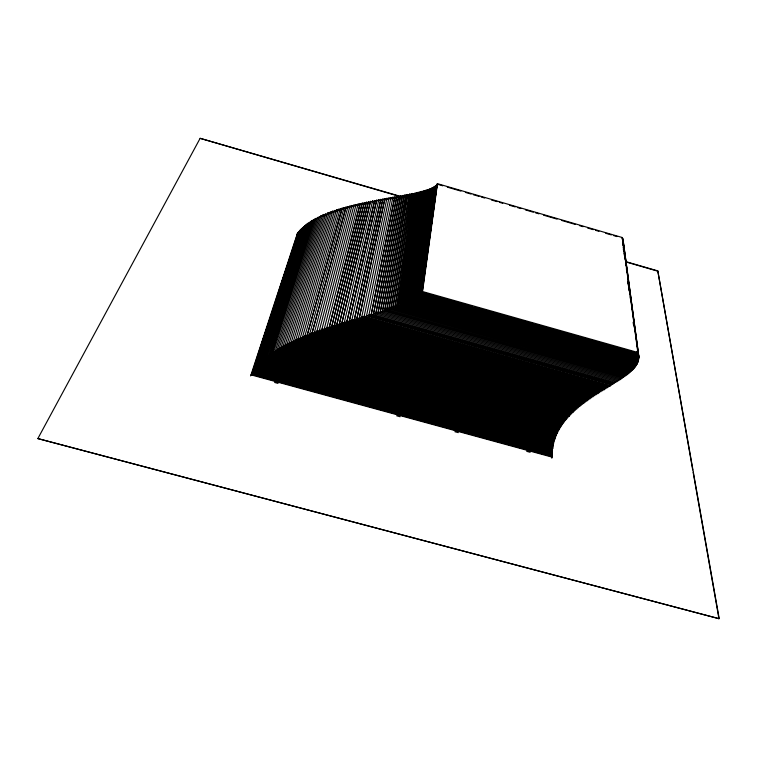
<?xml version="1.0" encoding="UTF-8"?>
<svg xmlns="http://www.w3.org/2000/svg" width="757" height="757" viewBox="0 0 757 757"><rect width="100%" height="100%" fill="white"/><g stroke="black" fill="none" stroke-linecap="round" stroke-linejoin="round"><path stroke-width="1.14" d="M638.123 354.352L622.386 237.547L437.461 183.667L422.529 291.54L637.867 352.478L637.356 353.604L422.132 292.713L437.149 184.178L442.807 185.825M420.078 295.713L435.786 185.645L420.078 295.713L638.312 357.389L638.823 356.282L623.039 239.553L622.926 242.912M575.235 337.404L638.7 355.345L638.179 356.462L420.712 294.984L421.535 289.136M421.867 286.799L436.306 185.172L420.712 294.984M421.271 294.236L436.761 184.68L421.271 294.236L637.981 355.516L638.501 354.399L421.668 293.073M610.927 345.722L638.227 353.453L637.706 354.56L421.744 293.479L437.149 184.178M418.574 297.151L434.537 186.572L418.574 297.151L638.331 359.225L638.842 358.127L622.67 238.228L622.235 239.25M419.369 296.432L435.19 186.108L419.369 296.432L638.359 358.316L638.87 357.209L622.888 238.9L622.453 239.912M417.703 297.851L433.818 187.017L417.703 297.851L638.236 360.133L638.747 359.026L418.101 296.687M415.744 299.233L432.181 187.878L415.744 299.233L637.839 361.922M416.766 298.542L433.032 187.452L416.766 298.542L638.075 361.032L638.586 359.925L417.154 297.387M414.656 299.904L431.272 188.294L414.656 299.904L637.536 362.802L638.35 360.824L416.132 298.069M413.502 300.576L430.307 188.701L413.502 300.576L637.167 363.682L637.678 362.584L413.88 299.422M412.272 301.239L429.276 189.099L412.272 301.239L636.732 364.552M410.966 301.901L428.188 189.496L410.966 301.901L636.24 365.423L637.243 363.455L412.65 300.084M427.052 189.884L409.991 301.4L636.192 365.186L635.681 366.284L409.603 302.545L426.711 190.915L427.052 189.884L429.314 190.537M408.174 303.197L425.86 190.262L408.174 303.197L635.066 367.136L635.577 366.047M37.85 438.577L718.951 618.668L37.85 438.577L200.132 138.332L401.144 196.555M424.611 190.632L407.067 302.686L634.896 366.899L634.394 367.987L406.689 303.831L424.27 191.672L424.611 190.632L426.872 191.294M423.305 191.001L405.515 303.33L634.167 367.751L633.666 368.839L405.137 304.475L422.974 192.032L423.305 191.001L425.566 191.663M421.961 191.36L403.897 303.964L633.382 368.602L632.88 369.69L403.519 305.109L421.621 192.401L421.961 191.36L424.223 192.023M401.853 305.733L420.561 191.72L401.853 305.733L632.038 370.533L632.54 369.444L402.232 304.588M400.5 305.222L631.65 370.296L631.149 371.384L400.122 306.367L419.113 192.079L421.384 192.732M400.122 306.367L419.113 192.079M398.343 306.992L417.627 192.429L398.343 306.992L630.212 372.226L630.713 371.138L398.721 305.847M416.085 192.77L396.886 306.471L629.729 371.98L629.228 373.069L396.507 307.616L415.763 193.801L416.085 192.77L418.347 193.423M394.993 307.096L414.514 193.111L394.624 308.241L628.196 373.911L628.698 372.832L394.993 307.096L394.624 308.241M392.684 308.865L412.896 193.461L392.684 308.865L627.118 374.753L627.619 373.674L393.063 307.721M411.24 193.792L390.707 309.49L411.24 193.792L413.511 194.454M409.546 194.133L388.682 310.115L409.546 194.133L411.808 194.795M624.147 376.229L623.645 377.298L386.609 310.739L407.493 195.495L407.815 194.473L410.076 195.126M386.609 310.739L407.815 194.473M406.055 194.814L384.499 311.373L406.055 194.814L409.461 195.798M404.266 195.145L382.351 311.998L404.266 195.145L406.528 195.798M402.44 195.486L380.165 312.641L402.44 195.486L404.711 196.139M400.585 195.826L377.942 313.275L400.585 195.826L403.983 196.811M376.049 312.783L398.702 196.167L375.69 313.918L376.049 312.783L618.526 380.743L619.018 379.673M396.8 196.508L373.4 314.562L396.8 196.508L400.198 197.492M614.854 382.304L614.372 383.373L371.081 315.224L394.558 197.87L394.87 196.858L397.132 197.511M371.081 315.224L394.87 196.858M368.735 315.877L369.094 314.751L613.425 383.203L612.933 384.272L368.735 315.877L392.921 197.199L396.327 198.192M393.214 198.211L390.943 197.558L366.369 316.549L366.719 315.414L611.968 384.102L611.486 385.171L364.325 316.085L363.975 317.221L610.01 386.07L610.502 385.001M363.975 317.221L388.956 197.908L392.353 198.892M200.132 138.332L400.964 196.82M361.553 317.902L361.912 316.767L609.007 385.919L608.524 386.988L361.553 317.902L386.95 198.268L389.221 198.93M384.935 198.637L359.471 317.457L607.502 386.846L607.019 387.915L359.121 318.583L384.622 199.649L384.935 198.637L387.196 199.29M382.9 199.006L357.02 318.158L605.988 387.783L605.505 388.843L356.67 319.284L382.588 200.018L382.9 199.006L386.288 199.98M380.856 199.384L354.55 318.867L604.464 388.72L603.982 389.789L354.2 319.984L380.544 200.397L380.856 199.384L383.118 200.037M351.721 320.703L352.071 319.577L602.922 389.675L602.44 390.744L351.721 320.703L378.803 199.763L381.064 200.416M376.74 200.151L349.573 320.306L601.38 390.64L600.897 391.7L349.232 321.432L376.428 201.163L376.74 200.151L379.011 200.804M374.668 200.548L347.075 321.044L599.828 391.615L599.355 392.675L346.734 322.16L374.365 201.561L374.668 200.548L376.939 201.201M344.217 322.908L344.567 321.791L598.276 392.599L597.803 393.668L344.217 322.908L372.595 200.946L374.857 201.599M370.523 201.362L342.05 322.548L596.724 393.602L596.251 394.662L341.71 323.665L370.22 202.365L370.523 201.362L372.794 202.015M368.441 201.778L339.533 323.315L595.172 394.615L594.699 395.674L339.193 324.441L368.148 202.791L368.441 201.778L370.712 202.431M337.007 324.1L593.62 395.637L593.147 396.696L336.676 325.217L366.369 202.204L368.631 202.857M336.676 325.217L366.369 202.204M364.297 202.639L334.49 324.895L592.078 396.677L591.605 397.737L334.159 326.012L364.003 203.652L364.297 202.639L366.568 203.302M362.225 203.084L331.973 325.699L590.545 397.728L590.072 398.788L331.642 326.825L361.931 204.097L362.225 203.084L364.495 203.737M360.162 203.548L329.465 326.522L589.012 398.797L588.539 399.857L329.134 327.649L359.868 204.551L360.162 203.548L363.559 204.522M326.627 328.481L326.958 327.365L587.489 399.876L587.016 400.936L326.627 328.481L358.108 204.012L360.379 204.664M324.138 329.333L324.469 328.207L585.984 400.973L585.511 402.024L324.138 329.333L356.064 204.485L358.326 205.138M321.649 330.194L321.98 329.077L584.489 402.081L584.016 403.131L321.649 330.194L354.03 204.967L356.292 205.62M319.18 331.074L319.501 329.957L583.004 403.207L582.54 404.257L319.18 331.074L352.005 205.469L354.276 206.122M250.662 375.926L297.454 233.317L297.189 234.292M251.665 374.393L298.201 232.304L251.665 374.393L551.806 456.424L552.26 455.402L251.958 373.296M316.719 331.963L317.051 330.847L581.546 404.342L581.073 405.402L316.719 331.963L349.999 205.98L352.26 206.633M252.724 372.87L253.018 371.772L552.298 453.642L551.844 454.673L252.724 372.87L298.987 231.32L298.731 232.295M253.841 371.375L299.829 230.336L253.841 371.375L551.938 452.932L552.392 451.901L254.134 370.277M255.014 369.889L300.718 229.371L255.014 369.889L552.09 451.2L552.411 445.485M256.235 368.422L256.528 367.325L552.742 448.466L552.288 449.497L256.235 368.422L301.655 228.415L301.39 229.399M257.512 366.975L302.63 227.479L257.512 366.975L552.544 447.803L552.998 446.772L257.806 365.868M258.847 365.536L303.652 226.551L258.847 365.536L552.847 446.128L553.235 442.741M260.228 364.126L260.522 363.019L553.66 443.441L553.206 444.473L260.228 364.126L304.721 225.643L304.456 226.627M261.667 362.726L261.96 361.628L554.067 441.795L553.613 442.836L261.667 362.726L305.837 224.744L305.573 225.737M314.278 332.881L314.6 331.765L580.099 405.506L579.635 406.556L314.278 332.881L348.002 206.5L350.264 207.144M263.162 361.354L263.455 360.247L554.531 440.177L554.077 441.208L263.162 361.354L306.992 223.864L306.727 224.857M264.704 359.991L264.997 358.884L555.042 438.568L554.588 439.609L264.704 359.991L308.203 223.003L307.929 223.987M266.294 358.648L266.587 357.541L555.6 436.978L555.146 438.019L266.294 358.648L309.443 222.142L309.178 223.135M267.931 357.323L268.233 356.216L556.215 435.407L555.761 436.448L267.931 357.323L310.73 221.309L310.465 222.293M556.802 431.509L556.423 434.897L269.624 356.017L312.064 220.486L314.325 221.129M311.856 333.799L312.177 332.692L578.679 406.679L578.216 407.73L311.856 333.799L346.025 207.03L348.296 207.683M312.177 332.692L346.025 207.03M271.366 354.73L313.436 219.672L271.366 354.73L557.124 433.364L557.578 432.323L271.659 353.623M273.145 353.462L273.447 352.355L558.335 430.809L557.881 431.85L273.145 353.462L314.846 218.877L314.571 219.871M274.98 352.213L275.274 351.106L559.139 429.314L558.675 430.355L274.98 352.213L316.294 218.101L316.019 219.095M309.452 334.745L309.774 333.629L577.279 407.872L576.815 408.922L309.452 334.745L344.066 207.569L346.327 208.222M312.064 220.486L269.624 356.017M276.854 350.983L277.157 349.876L559.981 427.837L559.527 428.878L276.854 350.983L317.789 217.335L317.514 218.328M278.765 349.772L279.078 348.665L560.871 426.38L560.417 427.421L278.765 349.772L319.312 216.587L319.038 217.581M307.389 334.594L575.897 409.073L575.434 410.124L307.068 335.701L342.126 208.128L344.388 208.781M280.733 348.58L281.036 347.472L561.798 424.932L561.344 425.983L280.733 348.58L320.873 215.849L323.144 216.502M282.73 347.406L283.042 346.299L562.773 423.513L562.319 424.554L282.73 347.406L322.473 215.13L324.744 215.783M307.068 335.701L342.126 208.128M284.774 346.252L285.077 345.145L563.795 422.113L563.331 423.154L284.774 346.252L324.11 214.42L326.381 215.073M320.599 216.843L320.873 215.849M322.198 216.124L322.473 215.13M286.856 345.116L287.158 344.009L564.845 420.722L564.381 421.772L286.856 345.116L325.775 213.729L325.501 214.723M304.711 336.685L305.024 335.569L574.554 410.294L574.09 411.344L304.711 336.685L340.205 208.695L342.476 209.348M323.835 215.423L324.11 214.42M288.975 344L289.278 342.893L565.933 419.359L565.479 420.4L288.975 344L327.478 213.058L329.749 213.701M291.123 342.902L291.436 341.786L567.069 418.006L566.605 419.056L291.123 342.902L329.21 212.395L331.481 213.039M327.204 214.051L327.478 213.058M302.374 337.669L302.686 336.562L573.229 411.543L572.765 412.593L302.374 337.669L338.303 209.282L340.574 209.935M328.935 213.389L329.21 212.395M293.309 341.823L293.621 340.707L568.233 416.681L567.769 417.732L293.309 341.823L330.979 211.742L333.241 212.395M330.695 212.736L330.979 211.742M295.533 340.754L295.845 339.647L569.434 415.366L568.971 416.416L295.533 340.754L332.768 211.108L335.039 211.761M332.484 212.102L332.768 211.108M297.785 339.713L298.097 338.597L570.664 414.07L570.201 415.12L297.785 339.713L334.585 210.484L336.856 211.137M334.31 211.477L334.585 210.484M336.155 210.872L336.439 209.878L338.701 210.522M300.065 338.682L300.378 337.565L571.932 412.802L571.469 413.842L300.065 338.682L336.439 209.878M338.019 210.276L338.303 209.282M339.921 209.698L340.205 208.695M343.773 208.572L344.066 207.569M347.709 207.503L348.002 206.5M349.706 206.983L349.999 205.98M351.712 206.472L352.005 205.469M353.737 205.97L354.03 204.967M355.771 205.488L356.064 204.485M357.815 205.015L358.108 204.012M329.134 327.649L329.465 326.522M331.642 326.825L331.973 325.699M334.159 326.012L334.49 324.895M372.293 201.958L372.595 200.946M339.193 324.441L339.533 323.315M378.491 200.775L378.803 199.763M341.71 323.665L342.05 322.548M346.734 322.16L347.075 321.044M349.232 321.432L349.573 320.306M386.638 199.28L386.95 198.268M388.644 198.921L388.956 197.908M390.631 198.571L390.943 197.558M354.2 319.984L354.55 318.867M392.609 198.22L392.921 197.199M356.67 319.284L357.02 318.158M359.121 318.583L359.471 317.457M396.507 307.616L396.886 306.471M437.111 184.727L437.461 183.667M403.519 305.109L403.897 303.964M405.137 304.475L405.515 303.33M406.689 303.831L407.067 302.686M409.603 302.545L409.991 301.4M421.744 293.479L422.141 292.316L472.179 306.471M422.132 292.713L422.529 291.54M621.951 238.569L622.386 237.547M622.689 241.209L623.125 240.196M622.718 241.843L623.143 240.84M622.67 242.467L623.106 241.464M622.566 243.082L623.002 242.079M551.815 458.193L552.194 453.046M692.721 469.908L657.795 270.883L626.001 261.676M616.274 381.424L615.782 382.493L371.441 314.089M617.655 380.544L617.163 381.613L373.759 313.436M620.343 378.803L619.851 379.872L378.301 312.139M621.639 377.942L621.147 379.011L380.525 311.505M625.339 375.368L624.847 376.456L386.978 309.604M255.298 368.791L552.544 450.178M250.946 374.829L552.269 457.171M274.621 382.465L278.037 383.402M396.677 415.811L400.103 416.747M454.853 431.708L458.278 432.644M526.721 451.342L530.146 452.27M269.927 354.91L556.878 433.856M259.14 364.439L553.301 445.097M389.051 308.979L626.001 375.604L626.503 374.526L391.076 308.354M384.868 310.238L622.907 377.081L622.415 378.159L382.72 310.872M421.11 293.811L572.964 336.761M420.476 294.549L620.626 351.134M622.897 351.778L638.823 356.282M419.757 295.277L638.87 357.209M418.971 295.987L638.842 358.127M415.044 298.75L638.047 361.704L637.735 359.376M411.354 300.747L636.751 364.325M408.562 302.043L634.442 365.726M474.45 307.115L488.104 310.976M490.375 311.619L517.665 319.34M519.945 319.984L533.59 323.845M535.871 324.488L563.161 332.209M565.432 332.853L608.656 345.078M407.493 195.495L410.9 196.489M625.878 261.95L657.672 271.157M447.33 187.14L460.899 191.095M465.432 192.42L471.081 194.066M473.352 194.729L479.001 196.375M481.263 197.028L484.66 198.022M491.444 199.999L497.103 201.646M499.365 202.308L502.762 203.292M509.546 205.27L515.205 206.916M517.466 207.579L520.863 208.563M525.386 209.888L533.307 212.197M535.568 212.849L538.965 213.843M543.488 215.158L557.057 219.114M561.59 220.429L575.159 224.384M579.682 225.709L583.079 226.693M587.602 228.008L593.261 229.664M595.522 230.317L598.919 231.311M605.704 233.288L611.363 234.935M613.624 235.597L617.021 236.581M657.795 270.883L719.15 618.337M693.128 472.226L718.951 618.668M623.314 245.855L623.626 248.182M624.099 251.665L624.393 254.295M624.875 257.475L625.187 259.802M625.594 262.811L625.907 265.149M626.38 268.659L626.701 271.006M628.622 285.361L628.935 287.679M630.155 296.753L630.477 299.1M633.94 324.857L634.252 327.194M637.716 352.951L638.312 357.389M623.399 246.914L623.711 249.252M625.594 263.266L625.907 265.603M623.333 247.397L623.645 249.725M624.118 253.226L624.43 255.554M627.865 281.178L628.178 283.506M628.641 287.007L628.953 289.335M622.576 243.215L622.888 245.542M623.352 249.025L623.664 251.352M627.865 282.721L628.178 285.048M628.641 288.531L628.953 290.858M633.155 322.227L633.467 324.554M637.044 351.276L637.356 353.604M609.782 383.723L610.01 386.07M603.774 387.433L603.982 389.789M597.614 391.331L597.803 393.668M579.493 404.219L579.635 406.556M572.642 410.228L572.765 412.593M568.867 414.07L568.971 416.416M562.224 422.207L562.319 424.554M556.14 433.051L556.215 435.407M554.521 437.243L554.588 439.609M553.14 442.126L553.206 444.473M552.648 444.927L552.742 448.466M552.232 446.015L552.298 453.642M551.711 452.894L551.806 456.424"/></g></svg>
